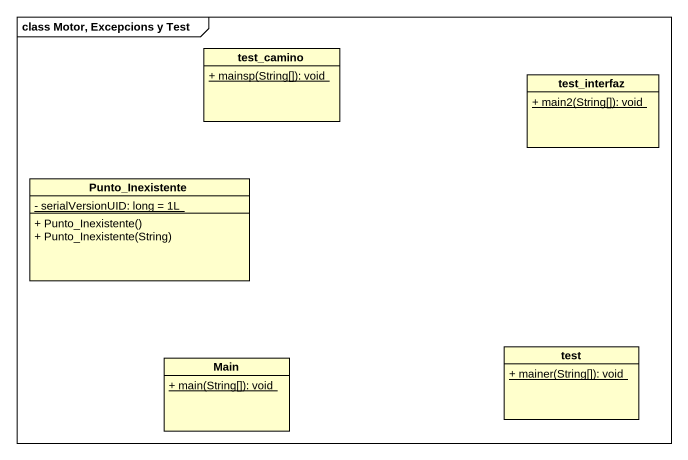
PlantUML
@startuml
mainframe class Motor, Excepcions y Test
hide circle
hide empty members
skinparam classAttributeIconSize 0
class test_camino {
  {static} + mainsp(String[]): void
}
class test_interfaz {
  {static} + main2(String[]): void
}
class Punto_Inexistente {
  {static} - serialVersionUID: long = 1L
  + Punto_Inexistente()
  + Punto_Inexistente(String)
}
class Main {
  {static} + main(String[]): void
}
class test {
  {static} + mainer(String[]): void
}
@enduml
